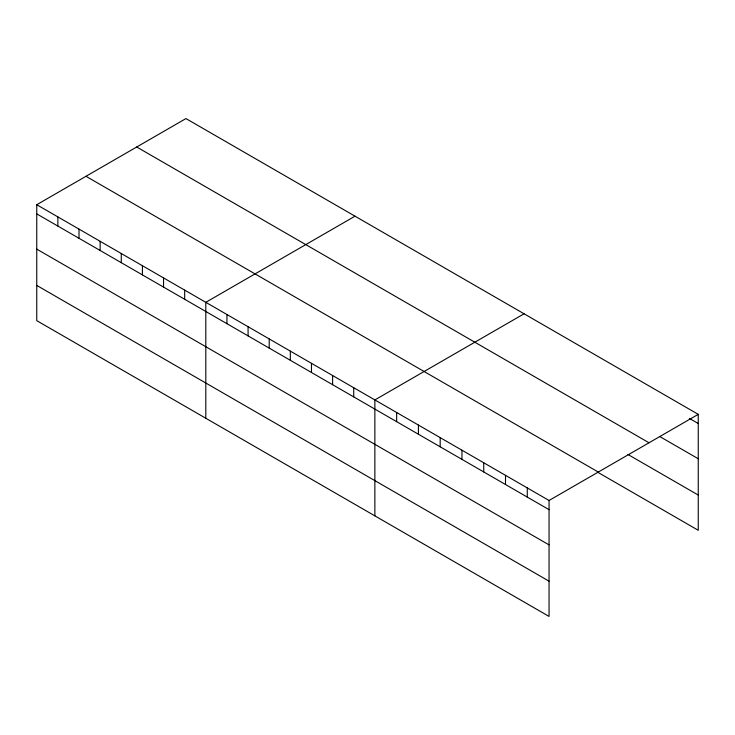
<?xml version="1.0" encoding="UTF-8"?>
<svg xmlns="http://www.w3.org/2000/svg" width="735" height="735" viewBox="0 0 735 735"><rect width="100%" height="100%" fill="white"/><g stroke="black" fill="none" stroke-linecap="round" stroke-linejoin="round"><path stroke-width="1.1" d="M36.75 204.716L549.054 500.489L549.054 616.426L36.75 320.653L36.75 204.716L185.946 118.574L698.25 414.347L698.25 530.284L597.307 472.008M355.005 216.182L205.809 302.324L205.809 418.252M524.064 313.79L374.868 399.923L374.868 515.86M549.054 500.489L698.25 414.347M689.347 418.38L698.25 423.516M659.653 436.471L698.25 458.75M136.71 147L649.014 442.773M627.984 454.487L698.25 495.05M85.986 176.29L598.29 472.063M36.75 213.885L549.054 509.658M36.75 249.119L549.054 544.892M36.75 285.419L549.054 581.192M527.28 487.921L527.28 497.09M505.505 475.352L505.505 484.521M483.731 462.774L483.731 471.943M461.957 450.206L461.957 459.375M440.182 437.637L440.182 446.806M418.417 425.069L418.417 434.238M396.643 412.5L396.643 421.669M353.737 387.722L353.737 396.891M332.606 375.521L332.606 384.69M311.475 363.32L311.475 372.489M290.334 351.128L290.334 360.288M269.203 338.927L269.203 348.096M248.072 326.726L248.072 335.895M226.94 314.525L226.94 323.694M184.678 290.123L184.678 299.292M163.547 277.922L163.547 287.091M142.415 265.721L142.415 274.89M121.275 253.52L121.275 262.689M100.144 241.319L100.144 250.488M79.013 229.118L79.013 238.287M57.881 216.917L57.881 226.086"/></g></svg>
